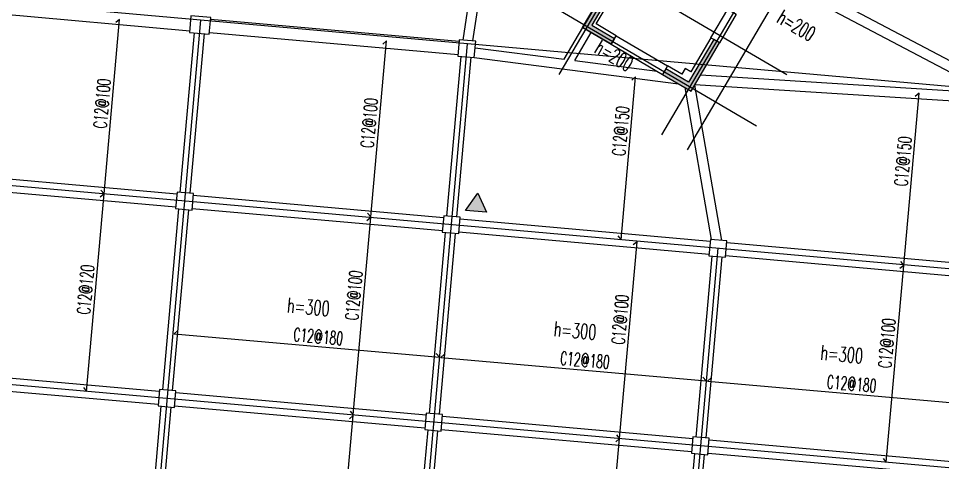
# Model space of a CAD drawing. Header units: millimetres. Extents: x 129427 to 386235, y 419441 to 703525.
# Drawn here: x 309149 to 337104, y 530560 to 544002 of the extents above; entities that cross this region are included whole.
import ezdxf

# ---------------------------------------------------------------- set-up
doc = ezdxf.new("R2010")
doc.units = ezdxf.units.MM
doc.header["$LTSCALE"] = 100
for name, color, linetype in [('B-dote', 253, 'Continuous'), ('B-板厚', 2, 'Continuous'), ('B-正筋文字', 7, 'Continuous'), ('B-正筋钢筋', 6, 'Continuous'), ('B-沉降观测点', 5, 'Continuous'), ('COLU', 7, 'Continuous'), ('colu-1层', 6, 'Continuous'), ('h填实-1层', 254, 'Continuous'), ('h斜线-1层', 7, 'Continuous'), ('h斜线-柱', 7, 'Continuous'), ('wall-主楼', 2, 'Continuous'), ('wall-开洞', 5, 'Continuous'), ('梁', 4, 'Continuous'), ('梁虚线', 4, 'Continuous')]:
    doc.layers.add(name, color=color, linetype=linetype)
doc.layers.add('floor7', color=1, linetype='Continuous', lineweight=0)
doc.styles.get("Standard").update_dxf_attribs({"font": 'standard'})

# ---------------------------------------------------------------- blocks, each defined once
blk = doc.blocks.new('A$C7FDE0673')
at = {"layer": 'B-沉降观测点'}
blk.add_hatch(color=256, dxfattribs=at).paths.add_polyline_path([(318, 551), (0, 0), (636, 0)], flags=0)
blk.add_lwpolyline([(0, 0), (318, 551), (636, 0)], close=True, dxfattribs=at)

msp = doc.modelspace()

# ---------------------------------------------------------------- hatches: boundary and pattern name
at = {"layer": 'h填实-1层'}
for points in [[(327403.4, 545352.5), (326491.1, 543800.9), (327180.7, 543395.4), (327079.3, 543223), (326217.3, 543729.8), (327129.6, 545281.5), (326612.4, 545585.6), (326713.8, 545758)], [(328734.5, 542481.8), (328633.1, 542309.4), (329495.2, 541802.5), (330356.8, 543268), (330184.4, 543369.4), (329424.1, 542076.3)]]:
    msp.add_hatch(color=256, dxfattribs=at).paths.add_polyline_path(points, flags=0)
at = {"layer": 'h斜线-1层'}
h = msp.add_hatch(dxfattribs=at)
h.set_pattern_fill('ANSI31', color=256, scale=40, angle=-30.45463, style=0)
h.set_pattern_definition([])
h.paths.add_polyline_path([(327540.7, 545387.8), (326764.9, 545844), (326714.2, 545757.8), (327403.4, 545352.5), (326491.1, 543800.9), (327181.1, 543395.1), (327231.8, 543481.4), (326628.4, 543836.1)], flags=0)
h = msp.add_hatch(dxfattribs=at)
h.set_pattern_fill('ANSI31', color=256, scale=40, angle=-30.45463, style=0)
h.set_pattern_definition([])
h.paths.add_polyline_path([(330184.4, 543369.4), (330098.2, 543420), (329490, 542385.6), (329317.6, 542487), (329216.2, 542314.6), (328785.2, 542568), (328734.5, 542481.8), (329424.1, 542076.3)], flags=0)
at = {"layer": 'h斜线-柱'}
h = msp.add_hatch(dxfattribs=at)
h.set_pattern_fill('ANSI31', color=256, scale=40, angle=-5.06835, style=0)
h.set_pattern_definition([])
h.paths.add_polyline_path([(314323.6, 543582), (314921.2, 543529), (314965.4, 544027), (314367.7, 544080)], flags=0)
h = msp.add_hatch(dxfattribs=at)
h.set_pattern_fill('ANSI31', color=256, scale=40, angle=-5.06835, style=0)
h.set_pattern_definition([])
h.paths.add_polyline_path([(322441.7, 542862), (322939.7, 542817.8), (322983.9, 543315.8), (322485.9, 543360)], flags=0)
h = msp.add_hatch(dxfattribs=at)
h.set_pattern_fill('ANSI31', color=256, scale=40, angle=-5.06835, style=0)
h.set_pattern_definition([])
h.paths.add_polyline_path([(313900.7, 538248.5), (314398.8, 538204.3), (314442.9, 538702.4), (313944.9, 538746.5)], flags=0)
h = msp.add_hatch(dxfattribs=at)
h.set_pattern_fill('ANSI31', color=256, scale=40, angle=-5.06835, style=0)
h.set_pattern_definition([])
h.paths.add_polyline_path([(321969.1, 537532.9), (322467.1, 537488.7), (322511.3, 537986.8), (322013.2, 538030.9)], flags=0)
h = msp.add_hatch(dxfattribs=at)
h.set_pattern_fill('ANSI31', color=256, scale=40, angle=-5.06835, style=0)
h.set_pattern_definition([])
h.paths.add_polyline_path([(330037.4, 536817.3), (330535.4, 536773.1), (330579.6, 537271.2), (330081.6, 537315.4)], flags=0)
h = msp.add_hatch(dxfattribs=at)
h.set_pattern_fill('ANSI31', color=256, scale=40, angle=-5.06835, style=0)
h.set_pattern_definition([])
h.paths.add_polyline_path([(313370.7, 532271.9), (313868.7, 532227.8), (313912.9, 532725.8), (313414.8, 532770)], flags=0)
h = msp.add_hatch(dxfattribs=at)
h.set_pattern_fill('ANSI31', color=256, scale=40, angle=-5.06835, style=0)
h.set_pattern_definition([])
h.paths.add_polyline_path([(321439, 531556.4), (321937, 531512.2), (321981.2, 532010.2), (321483.2, 532054.4)], flags=0)
h = msp.add_hatch(dxfattribs=at)
h.set_pattern_fill('ANSI31', color=256, scale=40, angle=-5.06835, style=0)
h.set_pattern_definition([])
h.paths.add_polyline_path([(329507.3, 530840.8), (330005.4, 530796.6), (330049.5, 531294.6), (329551.5, 531338.8)], flags=0)

# ---------------------------------------------------------------- linework, layer by layer
at = {"layer": 'B-dote'}
for p, q in [((286576.1, 567154), (331479.5, 540751.8)), ((339677.6, 557545.8), (329377.7, 540028.4)), ((313819.3, 553223.7), (332391.8, 542303.5)), ((329395.7, 548937.3), (325498.6, 542309.3)), ((332499, 547112.6), (328601.9, 540484.6)), ((369044.2, 539130.3), (289446.5, 546189.9)), ((314657.7, 543953.9), (309221.8, 482663.1)), ((322726.1, 543238.3), (317290.1, 481947.5)), ((368558.3, 533651.8), (297985.4, 539911)), ((330308.5, 537044.2), (327848.1, 509303.1)), ((368028.3, 527675.3), (297455.3, 533934.5))]:
    msp.add_line(p, q, dxfattribs=at)
at = {"layer": 'B-正筋钢筋'}
for points in [[(311643.1, 538806.2), (311739.4, 538691.2), (312208.1, 543975.5), (312093, 543879.2)], [(319713, 538108), (319809.3, 537992.9), (320281.9, 543322.2), (320166.9, 543225.9)], [(327285.8, 537418.8), (327382, 537303.8), (327819.1, 542231.8), (327704.1, 542135.5)], [(335836.7, 536642.9), (335933, 536527.9), (336395.4, 541741.3), (336280.4, 541645)], [(311113.1, 532829.6), (311209.3, 532714.6), (311739.4, 538691.2), (311624.3, 538594.9)], [(319181.4, 532114), (319277.7, 531999), (319807.7, 537975.6), (319692.7, 537879.3)], [(327239.8, 531399.3), (327336.1, 531284.3), (327864.7, 537243.5), (327749.6, 537147.2)], [(335308.2, 530683.7), (335404.4, 530568.7), (335933, 536527.9), (335818, 536431.6)], [(313969, 534555.1), (313854, 534458.8), (321884.2, 533746.6), (321788, 533861.6)], [(322037.4, 533839.5), (321922.3, 533743.2), (329952.6, 533031), (329856.3, 533146.1)], [(330105.7, 533123.9), (329990.7, 533027.6), (338020.9, 532315.4), (337924.6, 532430.5)], [(318726.4, 526984.2), (318822.7, 526869.2), (319276.1, 531981.6), (319161.1, 531885.4)], [(326784.8, 526269.5), (326881.1, 526154.4), (327336.1, 531284.3), (327221.1, 531188.1)]]:
    msp.add_lwpolyline(points, dxfattribs=at)
at = {"layer": 'COLU'}
for points in [[(314323.6, 543582), (314921.2, 543529), (314965.4, 544027), (314367.7, 544080)], [(322441.7, 542862), (322939.7, 542817.8), (322983.9, 543315.8), (322485.9, 543360)], [(313900.7, 538248.5), (314398.8, 538204.3), (314442.9, 538702.4), (313944.9, 538746.5)], [(321969.1, 537532.9), (322467.1, 537488.7), (322511.3, 537986.8), (322013.2, 538030.9)], [(330037.4, 536817.3), (330535.4, 536773.1), (330579.6, 537271.2), (330081.6, 537315.4)], [(313370.7, 532271.9), (313868.7, 532227.8), (313912.9, 532725.8), (313414.8, 532770)], [(321439, 531556.4), (321937, 531512.2), (321981.2, 532010.2), (321483.2, 532054.4)], [(329507.3, 530840.8), (330005.4, 530796.6), (330049.5, 531294.6), (329551.5, 531338.8)]]:
    msp.add_lwpolyline(points, close=True, dxfattribs=at)
at = {"layer": 'colu-1层'}
for points in [[(327403.4, 545352.5), (326491.1, 543800.9), (327180.7, 543395.4), (327079.3, 543223), (326217.3, 543729.8), (327129.6, 545281.5), (326612.4, 545585.6), (326713.8, 545758)], [(328734.5, 542481.8), (328633.1, 542309.4), (329495.2, 541802.5), (330356.8, 543268), (330184.4, 543369.4), (329424.1, 542076.3)]]:
    msp.add_lwpolyline(points, close=True, dxfattribs=at)
at = {"layer": 'floor7'}
for p, q in [((327540.7, 545387.8), (326628.4, 543836.1)), ((330098.2, 543420), (330605.1, 544282.1)), ((326628.4, 543836.1), (327231.8, 543481.4)), ((327231.8, 543481.4), (328785.2, 542568)), ((329490, 542385.6), (330098.2, 543420)), ((328785.2, 542568), (329216.2, 542314.6)), ((329216.2, 542314.6), (329317.6, 542487)), ((329317.6, 542487), (329490, 542385.6))]:
    msp.add_line(p, q, dxfattribs=at)
at = {"layer": 'wall-主楼'}
msp.add_lwpolyline([(326628.4, 543836.1), (327540.7, 545387.8), (326764.9, 545844), (326612.8, 545585.4), (327130.1, 545281.3), (326217.7, 543729.6), (327079.7, 543222.7), (327231.8, 543481.4)], close=True, dxfattribs=at)
msp.add_lwpolyline([(330356.8, 543268), (330098.2, 543420), (329490, 542385.6), (329317.6, 542487), (329216.2, 542314.6), (328785.2, 542568), (328633.1, 542309.4), (329495.2, 541802.5), (330356.8, 543268)], dxfattribs=at)
at = {"layer": 'wall-开洞'}
msp.add_lwpolyline([(330605.1, 544282.1), (330863.7, 544130), (330356.8, 543268), (330098.2, 543420)], close=True, dxfattribs=at)
at = {"layer": '梁'}
msp.add_line((327079.7, 543222.7), (328633.1, 542309.4), dxfattribs=at)
at = {"layer": '梁虚线'}
for p, q in [((322896.7, 543323.8), (323511.1, 547409.1)), ((322597.3, 543350), (322866.5, 545139.7)), ((338548.1, 541733.2), (332400.5, 544972.1)), ((306807.8, 544298.8), (314328.3, 543631.8)), ((338631.4, 542028.5), (333881.2, 544531.1)), ((314960.8, 543977.2), (322481.3, 543310.2)), ((314044.5, 538737.5), (314473, 543568.6)), ((314343.3, 538711.4), (314771.8, 543542.4)), ((314925.9, 543578.7), (322446.4, 542911.7)), ((325654.4, 542771.6), (326217.7, 543729.6)), ((325978, 542730.1), (326476.3, 543577.5)), ((327231.8, 543481.4), (328785.2, 542568)), ((322966.3, 543116.9), (325654.4, 542771.6)), ((322112.8, 538021.9), (322541.3, 542853)), ((322411.7, 537995.8), (322840.1, 542826.8)), ((322939.7, 542817.8), (329117.8, 542024.4)), ((325978, 542730.1), (328468.7, 542410.2)), ((338548.1, 541733.2), (329780.3, 542287.5)), ((329310.8, 541910.9), (330109.6, 537312.6)), ((329602.4, 541984.9), (330418.8, 537285.5)), ((338578.7, 541430.7), (329608.7, 541997.8)), ((306370, 539368.2), (313940.2, 538696.7)), ((306335.1, 538969.7), (313905.4, 538298.3)), ((314438.3, 538652.6), (322008.6, 537981.2)), ((313514.4, 532761.2), (314000.3, 538239.6)), ((313813.3, 532734.6), (314299.2, 538213.1)), ((314403.4, 538254.1), (321973.7, 537582.7)), ((322506.6, 537937), (330076.9, 537265.6)), ((321582.7, 532045.4), (322068.6, 537523.9)), ((321881.6, 532019.2), (322367.5, 537497.7)), ((322471.7, 537538.5), (330042, 536867.1)), ((330574.9, 537221.4), (338145.2, 536550)), ((329651.1, 531329.8), (330137, 536808.3)), ((329949.9, 531303.7), (330435.8, 536782.1)), ((330540.1, 536822.9), (338110.4, 536151.5)), ((305839.9, 533391.6), (313410.2, 532720.2)), ((305805, 532993.1), (313375.3, 532321.7)), ((313908.2, 532676), (321478.5, 532004.6)), ((313873.3, 532277.6), (321443.6, 531606.1)), ((313059.4, 527631.1), (313470.2, 532262.9)), ((313358.3, 527605), (313769.1, 532236.8)), ((321976.5, 531960.4), (329546.8, 531289)), ((321127.8, 526915.5), (321538.6, 531547.3)), ((321426.6, 526889.4), (321837.4, 531521.2)), ((321941.7, 531562), (329512, 530890.6)), ((330044.9, 531244.9), (337615.2, 530573.4)), ((329196.1, 526199.9), (329606.9, 530831.8)), ((329495, 526173.8), (329905.7, 530805.6)), ((330010, 530846.4), (337580.3, 530175))]:
    msp.add_line(p, q, dxfattribs=at)

# ---------------------------------------------------------------- block references
at = {"layer": 'B-沉降观测点', "rotation": 354.9316459472568}
msp.add_blockref('A$C7FDE0673', (322676.4, 538190.4), dxfattribs=at)

# ---------------------------------------------------------------- texts
at = {"layer": 'B-板厚'}
for s, rotation, width, p in [('h=200', 329.54537, 0.65, (332053.5, 543899.2)), ('h=200', 329.54537, 0.65, (326535.6, 542983.5)), ('h=300', 354.93165, 0.7, (317257.9, 535102.8)), ('h=300', 354.93165, 0.7, (325326.2, 534387.2)), ('h=300', 354.93165, 0.7, (333394.6, 533671.6))]:
    msp.add_text(s, height=450, rotation=rotation, dxfattribs=dict(at, width=width)).set_placement(p)
at = {"layer": 'B-正筋文字', "width": 0.65}
for s, rotation, p in [('C12@100', 84.93188, (311812.2, 540661.7)), ('C12@100', 84.93153, (319891.8, 540073.1)), ('C12@150', 84.93187, (327504, 539829)), ('C12@150', 84.93153, (336042.6, 538913.4)), ('C12@120', 84.93188, (311312.8, 535031.3)), ('C12@100', 84.93153, (319428.9, 534854.1)), ('C12@100', 84.93153, (327485.8, 534122)), ('C12@100', 84.93153, (335554.1, 533406.4)), ('C12@180', 354.93165, (317452.1, 534241.7)), ('C12@180', 354.93165, (325520.4, 533526.1)), ('C12@180', 354.93165, (333588.7, 532810.5))]:
    msp.add_text(s, height=400, rotation=rotation, dxfattribs=at).set_placement(p)

doc.saveas('drawing.dxf')
